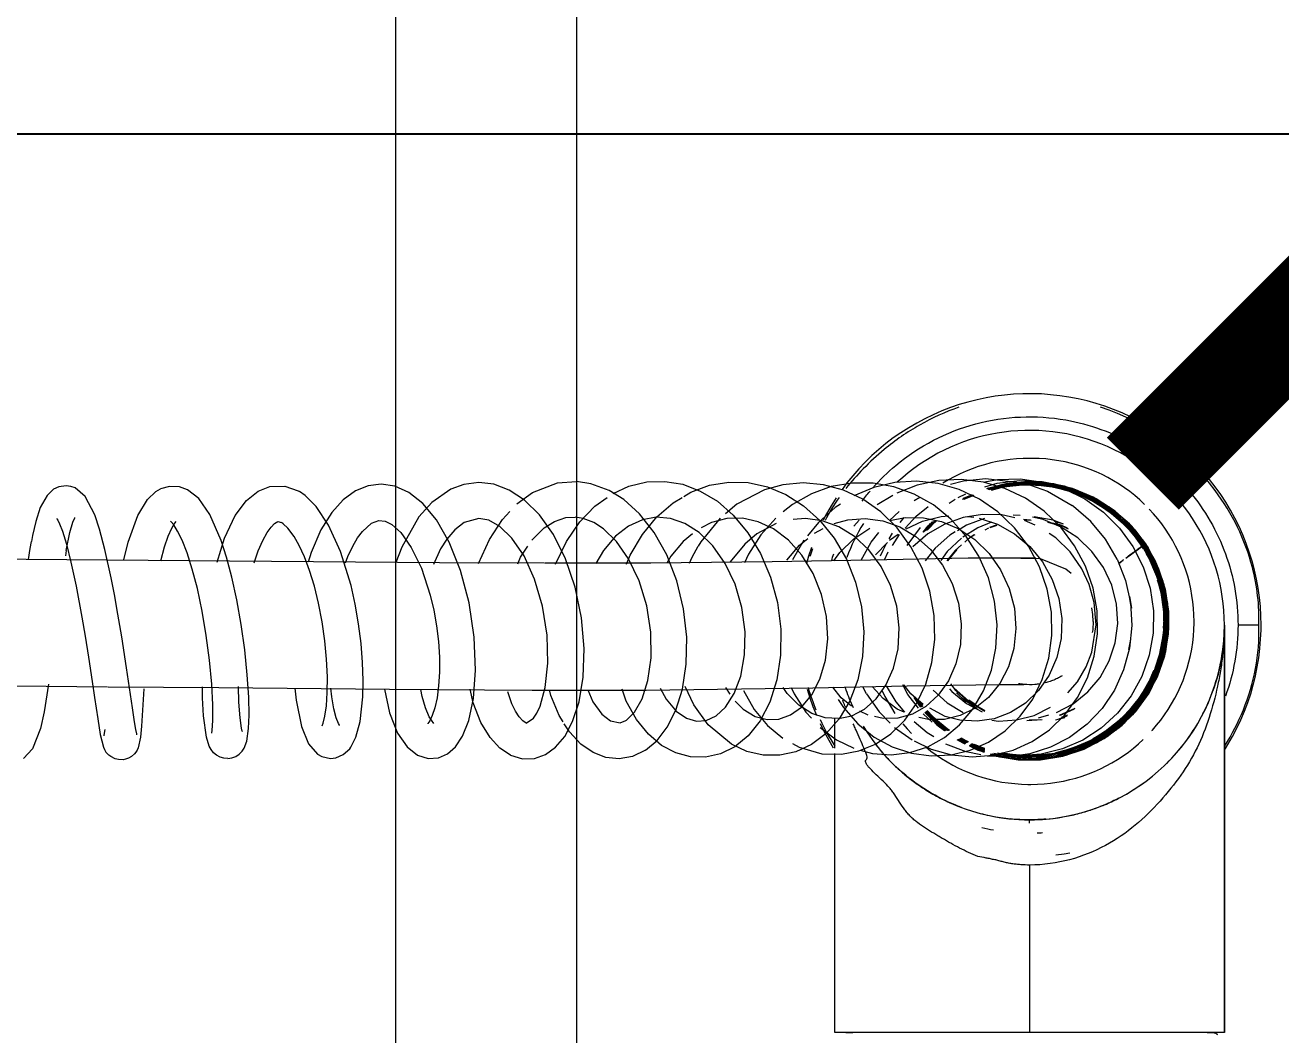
# Model space of a CAD drawing. Header units: centimetres. Extents: x 41 to 1078, y 280 to 1754.
# Drawn here: x 993.03 to 1006.89, y 917.42 to 928.57 of the extents above; entities that cross this region are included whole.
import ezdxf

# ---------------------------------------------------------------- set-up
doc = ezdxf.new("R2010")
doc.units = ezdxf.units.CM
doc.header["$LTSCALE"] = 5
doc.header["$PDMODE"] = 2
doc.header["$PDSIZE"] = 1
doc.layers.add('A_WYMIAROWANIE', color=8, linetype='Continuous', lineweight=0)
doc.layers.add('A_WYPOSAZENIE', color=3, linetype='Continuous', lineweight=5)
doc.styles.get("Standard").update_dxf_attribs({"font": 'ARIALN.TTF'})
doc.dimstyles.new('1_50', dxfattribs={"dimscale": 5, "dimtxt": 2, "dimasz": 1.5, "dimexe": 1.25, "dimexo": 0.625, "dimtad": 1, "dimdec": 1, "dimtxsty": 'Standard', "dimblk": 'ARCHTICK', "dimcen": 2.5, "dimadec": 1, "dimazin": 0, "dimtfac": 1, "dimtdec": 1, "dimtmove": 0, "dimatfit": 3, "dimfxl": 1, "dimarcsym": 0})

# ---------------------------------------------------------------- blocks, each defined once
blk = doc.blocks.new('X1$0$Sanitary_Taps_Mixers_E_C_A__Nita_Sink_Mixer_102518106EX - Sanitary_Taps_Mixers_E_C_A__Nita_Sink_Mixer_102518106EX-416758-Parter Kuchnia')
for p, q in [((0, 25.3), (0, 23)), ((0, 21.5), (45, 21.5)), ((45, 21.5), (0.24, 21.5)), ((-7.64, 13.04), (-5.39, 14.02)), ((-0.57, 14.82), (0.36, 14.74)), ((0.99, 14.74), (3.33, 14.31)), ((-3.14, 11.01), (-1.85, 11.26)), ((-2.93, 11.04), (-2.02, 11.16)), ((1.6, 11.13), (2.7, 10.92)), ((-5.71, 4.59), (-6.17, 4)), ((9.94, 3.31), (9.18, 5.02)), ((9.94, 3.42), (9.24, 4.95)), ((9.96, 4.2), (10.21, 3.47)), ((-11.38, 2.99), (-11.21, 3.67)), ((10.05, 4.11), (10.44, 3.12)), ((10.24, 3.88), (10.51, 2.87)), ((10.25, 0.99), (9.91, 2.14)), ((-18.41, 0.15), (-18.41, 0)), ((-11.6, 0.09), (-11.64, -0.67)), ((-11.54, 0.16), (-11.59, -0.45)), ((-11.03, 0.62), (-11.53, -0.56)), ((10.46, -0.06), (10.42, 1.25)), ((10.52, -0.29), (10.44, 1.37)), ((17.59, 0), (17.59, 0.15)), ((26.5, 0), (45, 0)), ((-12.11, -1.04), (-12.12, -1.83)), ((14.42, -1.14), (14.15, -2.97)), ((-11.04, -3.68), (-10.79, -4.44)), ((-11, -3.6), (-10.75, -4.4)), ((-10.7, -4.55), (-10.49, -4.94)), ((13.68, -4.94), (13.12, -6.36)), ((13.76, -4.94), (13.16, -6.42)), ((13.61, -5.09), (13.18, -6.08)), ((13.89, -4.94), (13.26, -6.56)), ((13.29, -6.63), (13.96, -4.96)), ((13.31, -6.63), (13.95, -5.23)), ((13.62, -4.94), (13.32, -5.9)), ((14, -5.01), (13.34, -6.63)), ((14.01, -5.02), (13.5, -6.41)), ((13.68, -6.05), (14.02, -5.03)), ((-14.39, -6.34), (-14.13, -6.97)), ((-14.39, -6.34), (-13.86, -7.44)), ((-14.39, -6.34), (-13.88, -7.3)), ((-14.39, -6.35), (-13.96, -7.32)), ((-14, -6.98), (-14.36, -6.12)), ((-13.89, -7.22), (-14.36, -6.14)), ((-13.89, -7.26), (-14.3, -6.54)), ((-12, -6.83), (-11.91, -6.17)), ((-9.44, -6.89), (-10.01, -6.1)), ((9.28, -5.77), (8.03, -7.5)), ((8.26, -6.7), (8.71, -6.05)), ((8.26, -6.7), (8.7, -6.11)), ((12.92, -6.76), (12.48, -7.51)), ((12.94, -6.82), (12.5, -7.55)), ((12.92, -6.77), (12.51, -7.58)), ((12.96, -6.91), (12.53, -7.62)), ((12.95, -6.83), (12.55, -7.66)), ((12.98, -6.89), (12.57, -7.7)), ((12.88, -6.74), (12.62, -7.33)), ((-14.07, -7.89), (-14.48, -7.02)), ((-13.47, -8.86), (-13.92, -8.2)), ((-8.34, -8.03), (-7.09, -9.05)), ((8.5, -7.01), (7.49, -8.08)), ((13.04, -7), (12.59, -7.75)), ((12.62, -7.82), (13.07, -7.08)), ((13.09, -7.11), (12.62, -7.88)), ((13.09, -7.12), (12.66, -7.88)), ((12.67, -7.95), (13.1, -7.14)), ((13.08, -7.09), (12.68, -7.98)), ((12.71, -7.92), (13.1, -7.13)), ((11.27, -9.38), (9.61, -11.19)), ((-10.55, -11.3), (-11.54, -10.25)), ((-10.52, -11.27), (-11.51, -10.33)), ((-10.98, -10.94), (-11.51, -10.33)), ((-10.43, -11.45), (-11.48, -10.42)), ((-10.41, -11.48), (-11.47, -10.46)), ((-10.86, -11.22), (-11.42, -10.6)), ((-10.32, -11.66), (-11.41, -10.63)), ((-10.33, -11.63), (-11.39, -10.7)), ((-11.39, -10.7), (-10.26, -11.77)), ((-11.38, -10.72), (-10.57, -11.55)), ((-11.2, -10.96), (-10.29, -11.72)), ((-10.49, -11.32), (-11.15, -10.77)), ((-10.4, -11.5), (-11.07, -10.94)), ((9.65, -11.56), (11.26, -9.94)), ((10.72, -10.74), (9.79, -11.73)), ((-13.74, -12.73), (-14.14, -12.13)), ((-10.94, -11.23), (-10.26, -11.77)), ((-8.79, -13.53), (-10.78, -12.04)), ((8.89, -12.16), (7.98, -12.75)), ((8.03, -12.75), (9.04, -12.06)), ((8.05, -12.75), (9.04, -12.03)), ((8.06, -12.75), (9.03, -11.99)), ((9.02, -11.83), (8.2, -12.44)), ((9.02, -11.85), (8.22, -12.42)), ((9.01, -11.75), (8.23, -12.41)), ((8.38, -12.5), (9.03, -11.95)), ((11.3, -14.9), (12.68, -12.97)), ((-14.3, -15.11), (-13.29, -16.82)), ((-11.55, -15.48), (-12.55, -14.4)), ((-11.88, -13.87), (-11.32, -14.32)), ((-10.14, -15.15), (-9.52, -15.52)), ((-9.36, -15.45), (-10.04, -14.5)), ((-8.8, -15.14), (-10, -14.35)), ((-7.75, -16.99), (-9.1, -15.7)), ((-7.21, -16.02), (-8.08, -15.62)), ((7.59, -18.01), (6.81, -18.39)), ((9.95, -17.8), (9.5, -18.72)), ((-11.6, -18.81), (-10.91, -19.41)), ((8.22, -21.11), (9.12, -20.55)), ((13.58, -21.5), (10.35, -21.5)), ((13.34, -21.5), (10.35, -21.5)), ((45, -21.5), (14.17, -21.5)), ((45, -21.5), (14.17, -21.5)), ((-10.15, -23.75), (-10.66, -22.77)), ((-9.39, -24.9), (-7.2, -26.18)), ((6.91, -33.55), (7.63, -33.1)), ((-8.23, -106.32), (-7.63, -106.42))]:
    blk.add_line(p, q)
at = {"flags": 128}
for points in [[(0, 25.55), (-1.02, 25.53), (-2.04, 25.47), (-3.06, 25.37), (-4.07, 25.22), (-5.08, 25.04), (-6.07, 24.82), (-7.06, 24.55), (-8.04, 24.25), (-9, 23.91), (-9.95, 23.53), (-10.88, 23.12), (-11.8, 22.66), (-12.7, 22.17), (-13.57, 21.65), (-14.43, 21.09), (-15.26, 20.49), (-16.07, 19.87), (-16.85, 19.21), (-17.6, 18.52), (-18.33, 17.8), (-19.03, 17.05), (-19.69, 16.28), (-20.33, 15.48), (-20.93, 14.65), (-21.5, 13.8), (-22.03, 12.93), (-22.53, 12.04), (-23, 11.13), (-23.42, 10.2), (-23.81, 9.26), (-24.16, 8.3), (-24.48, 7.33), (-24.75, 6.34), (-24.98, 5.35), (-25.18, 4.34), (-25.33, 3.33), (-25.44, 2.32), (-25.52, 1.3), (-25.55, 0.28), (-25.54, -0.75), (-25.49, -1.77), (-25.4, -2.78), (-25.27, -3.8), (-25.09, -4.81), (-24.88, -5.8), (-24.63, -6.8), (-24.34, -7.77), (-24.01, -8.74), (-23.64, -9.69), (-23.23, -10.63), (-22.79, -11.55), (-22.31, -12.46), (-21.79, -13.34), (-21.24, -14.2), (-20.66, -15.04), (-20.04, -15.85), (-19.39, -16.64), (-18.71, -17.4), (-18, -18.14), (-17.26, -18.84), (-16.49, -19.52), (-15.7, -20.16), (-14.98, -20.7)], [(13.8, 21.5), (13.17, 21.89), (12.29, 22.4), (11.38, 22.88), (10.46, 23.31), (9.51, 23.71), (8.56, 24.07), (7.59, 24.4), (6.61, 24.68), (5.62, 24.93), (4.61, 25.13), (3.61, 25.29), (2.59, 25.42), (1.57, 25.5), (0.55, 25.54), (0, 25.55)], [(45, 20.3), (45, 20.32), (45, 20.34), (45, 20.36), (45.01, 20.38), (45.01, 20.4), (45.01, 20.42), (45.02, 20.44), (45.03, 20.46), (45.03, 20.48), (45.04, 20.49), (45.05, 20.51), (45.06, 20.53), (45.07, 20.55), (45.08, 20.57), (45.09, 20.58), (45.1, 20.6), (45.11, 20.61), (45.12, 20.63), (45.14, 20.64), (45.15, 20.66), (45.17, 20.67), (45.18, 20.69), (45.2, 20.7), (45.21, 20.71), (45.23, 20.72), (45.25, 20.73), (45.26, 20.74)], [(45, 19.61), (45, 19.8), (45, 19.97), (45, 20.1), (45, 20.2), (45, 20.26), (45, 20.3), (45, 20.3)], [(45, 20.3), (45, 20.28), (45, 20.24), (45, 20.15), (45, 20.04), (45, 19.9), (45, 19.72), (45, 19.51), (45, 19.27), (45, 19), (45, 18.7), (45, 18.37), (45, 18.01), (45, 17.62), (45, 17.2), (45, 16.75), (45, 16.28), (45, 15.78), (45, 15.26), (45, 14.71), (45, 14.14), (45, 13.55), (45, 12.93), (45, 12.3), (45, 11.64), (45, 10.97), (45, 10.28), (45, 9.57), (45, 8.84), (45, 8.11), (45, 7.36), (45, 6.59), (45, 5.82), (45, 5.04), (45, 4.25), (45, 3.45), (45, 2.65), (45, 1.84), (45, 1.03), (45, 0.22), (45, -0.59), (45, -1.4), (45, -2.21), (45, -3.02), (45, -3.82), (45, -4.61), (45, -5.4), (45, -6.18), (45, -6.95), (45, -7.7), (45, -8.45), (45, -9.18), (45, -9.9), (45, -10.6), (45, -11.28), (45, -11.95), (45, -12.59), (45, -13.22), (45, -13.83), (45, -14.41), (45, -14.97), (45, -15.51), (45, -16.02), (45, -16.5), (45, -16.96), (45, -17.39), (45, -17.8), (45, -18.18), (45, -18.52), (45, -18.84), (45, -19.13), (45, -19.38), (45, -19.61), (45, -19.8), (45, -19.97), (45, -20.1), (45, -20.2), (45, -20.26), (45, -20.3), (45, -20.3)], [(-0.41, 18.15), (-1.13, 18.14), (-1.85, 18.09), (-2.57, 18.02), (-3.28, 17.92), (-3.99, 17.79), (-4.69, 17.63), (-5.39, 17.45), (-6.07, 17.24), (-6.75, 17), (-7.42, 16.73), (-8.08, 16.44), (-8.72, 16.12), (-9.36, 15.77), (-9.97, 15.4), (-10.58, 15.01), (-11.16, 14.59), (-11.73, 14.15), (-12.28, 13.68), (-12.81, 13.2)], [(11.66, 13.5), (11.6, 13.55), (11.06, 14.02), (10.49, 14.47), (9.91, 14.9), (9.31, 15.3), (8.7, 15.67), (8.07, 16.03), (7.43, 16.35), (6.78, 16.65), (6.11, 16.93), (5.43, 17.17), (4.75, 17.39), (4.05, 17.59), (3.35, 17.75), (2.65, 17.89), (1.94, 18), (1.22, 18.08), (0.5, 18.13), (-0.22, 18.15), (-0.41, 18.15)], [(14.25, -4.34), (14.47, -3.7), (14.87, -1.25), (14.87, 1.22), (14.48, 3.68), (13.69, 6.03), (12.54, 8.23), (11.04, 10.21), (9.25, 11.93), (7.2, 13.33), (4.95, 14.39), (2.57, 15.07), (0.1, 15.36), (-2.38, 15.25), (-4.81, 14.74), (-7.12, 13.85), (-9.27, 12.59), (-11.18, 11.01), (-12.81, 9.13), (-14.12, 7.02), (-15.07, 4.72), (-15.64, 2.31), (-15.82, -0.17), (-15.59, -2.64), (-15.04, -4.75)], [(11.27, 9.97), (9.53, 11.72), (7.51, 13.18), (5.29, 14.28), (2.92, 15.02), (0.47, 15.36), (-2.02, 15.31), (-4.45, 14.85), (-6.8, 14.01), (-8.96, 12.81), (-10.91, 11.27), (-12.58, 9.44), (-13.94, 7.36), (-14.95, 5.1), (-15.58, 2.69), (-15.81, 0.22), (-15.64, -2.26), (-15.08, -4.67)], [(-15.18, -4.21), (-15.67, -1.78), (-15.76, 0.7), (-15.45, 3.17), (-14.75, 5.55), (-13.67, 7.79), (-12.26, 9.82), (-10.52, 11.6), (-8.53, 13.07), (-6.32, 14.2), (-3.96, 14.97), (-1.51, 15.34), (0.98, 15.31), (3.42, 14.88), (5.77, 14.06), (7.94, 12.88), (9.91, 11.36), (11.59, 9.55)], [(14.23, -4.18), (14.6, -2.83), (14.85, -0.36), (14.7, 2.11), (14.16, 4.53), (13.23, 6.83), (11.94, 8.95), (10.33, 10.83), (8.43, 12.43), (6.3, 13.7), (3.99, 14.62), (1.57, 15.14), (-0.91, 15.27), (-3.37, 15), (-5.76, 14.33), (-8.01, 13.29), (-10.06, 11.89), (-11.86, 10.19), (-13.36, 8.21), (-14.52, 6.02), (-15.32, 3.67), (-15.72, 1.23), (-15.72, -1.26), (-15.32, -3.7), (-15.01, -4.63)], [(14.24, -4.28), (14.54, -3.33), (14.87, -0.87), (14.81, 1.62), (14.35, 4.05), (13.5, 6.39), (12.29, 8.55), (10.74, 10.5), (8.9, 12.16), (6.81, 13.51), (4.54, 14.5), (2.13, 15.12), (-0.34, 15.34), (-2.82, 15.15), (-5.23, 14.57), (-7.52, 13.61), (-9.17, 12.57)], [(-14.99, -4.52), (-15.5, -2.3), (-15.67, 0.17), (-15.43, 2.63), (-14.79, 5.01), (-13.78, 7.27), (-12.41, 9.33), (-10.73, 11.14), (-8.78, 12.65), (-6.61, 13.83), (-4.27, 14.64), (-1.84, 15.06), (0.63, 15.08), (3.07, 14.7), (5.42, 13.93), (7.61, 12.79), (9.59, 11.31), (11.3, 9.53), (12.71, 7.49), (13.76, 5.25), (14.43, 2.88), (14.72, 0.42), (14.6, -2.05), (14.19, -3.94)], [(-14.97, -4.47), (-15.42, -2.68), (-15.62, -0.23), (-15.42, 2.22), (-14.83, 4.61), (-13.85, 6.87), (-12.52, 8.94), (-10.87, 10.77), (-8.95, 12.3), (-6.8, 13.49), (-4.48, 14.33), (-2.06, 14.77), (0.39, 14.81), (2.83, 14.46), (5.17, 13.71), (7.36, 12.59), (9.34, 11.13), (11.05, 9.36), (12.45, 7.34), (13.51, 5.12), (14.19, 2.76), (14.47, 0.32), (14.35, -2.13), (14.15, -3.07)], [(-15.23, -3.46), (-15.59, -1.02), (-15.54, 1.44), (-15.09, 3.87), (-14.25, 6.19), (-13.05, 8.34), (-11.51, 10.27), (-9.68, 11.92), (-7.61, 13.25), (-5.35, 14.23), (-2.96, 14.83), (-0.5, 15.04), (1.96, 14.84), (4.35, 14.24), (6.62, 13.27), (8.69, 11.93), (10.52, 10.28), (12.07, 8.36), (13.27, 6.21), (14.11, 3.89), (14.56, 1.47), (14.62, -1), (14.27, -3.44)], [(-14.99, -4.1), (-15.41, -2.34), (-15.57, 0.12), (-15.33, 2.56), (-14.7, 4.94), (-13.69, 7.18), (-12.33, 9.23), (-10.66, 11.03), (-8.7, 12.53), (-6.54, 13.7), (-4.21, 14.5), (-1.79, 14.91), (0.67, 14.92), (3.1, 14.53), (5.43, 13.75), (7.61, 12.6), (9.57, 11.11), (11.26, 9.33), (12.64, 7.28), (13.67, 5.05), (14.32, 2.67), (14.58, 0.23), (14.43, -2.23), (14.13, -3.56)], [(14.22, -4.11), (14.65, -2.19), (14.79, 0.28), (14.54, 2.74), (13.89, 5.13), (12.86, 7.39), (11.48, 9.44), (9.79, 11.25), (7.82, 12.76), (5.64, 13.93), (3.3, 14.74), (0.86, 15.15), (-1.62, 15.17), (-4.07, 14.78), (-6.41, 14), (-8.61, 12.86), (-10.37, 11.56), (-12.66, 9.12), (-13.59, 7.74)], [(-8.38, 12.62), (-7.76, 13.03), (-5.52, 14.03)], [(-8.03, 12.94), (-5.84, 13.95), (-3.43, 14.62), (-0.98, 14.89), (1.48, 14.75), (3.89, 14.22), (6.17, 13.3), (8.28, 12.03), (10.15, 10.42), (11.74, 8.54), (13, 6.42), (13.9, 4.13), (14.41, 1.72), (14.52, -0.74), (14.24, -3.19)], [(-5.01, 14.17), (-3.14, 14.66), (-0.71, 14.89), (1.75, 14.72), (4.13, 14.16), (6.4, 13.21), (8.47, 11.92), (10.32, 10.29), (11.86, 8.39), (13.09, 6.26), (13.95, 3.97), (14.42, 1.55), (14.5, -0.89), (14.17, -3.34)], [(-5.01, 14.11), (-3.01, 14.62), (-2.12, 14.69)], [(-4.99, 14.09), (-3.89, 14.44), (-1.46, 14.79)], [(-4.65, 14.26), (-2.24, 14.75), (0.21, 14.83), (2.11, 14.58)], [(2.64, 14.51), (4.99, 13.79), (7.19, 12.71), (9.19, 11.28), (10.92, 9.54), (12.35, 7.54), (13.43, 5.34), (14.14, 2.99), (14.46, 0.56), (14.37, -1.89), (14.15, -2.98)], [(-13.33, 12.69), (-13.82, 12.16), (-14.29, 11.62), (-14.73, 11.05), (-15.16, 10.47), (-15.56, 9.88), (-15.94, 9.26), (-16.29, 8.63), (-16.61, 7.99), (-16.92, 7.34), (-17.19, 6.67), (-17.44, 6), (-17.66, 5.31), (-17.85, 4.62), (-18.01, 3.92), (-18.15, 3.21), (-18.26, 2.5), (-18.34, 1.78), (-18.39, 1.06), (-18.41, 0.34), (-18.41, 0.15)], [(-15.82, -4.94), (-16.08, -3.53), (-16.13, -1.03), (-15.78, 1.45), (-15.04, 3.85), (-13.93, 6.1), (-12.47, 8.14), (-10.71, 9.93), (-8.68, 11.41), (-6.44, 12.54), (-4.06, 13.31), (-1.59, 13.68), (0.9, 13.65), (3.34, 13.21), (5.67, 12.4), (7.82, 11.22), (9.74, 9.71), (11.39, 7.91), (12.71, 5.87), (13.67, 3.64), (14.26, 1.29), (14.44, -1.13), (14.23, -3.54)], [(-15.28, -4.94), (-15.68, -3.57), (-15.97, -1.1), (-15.87, 1.38), (-15.36, 3.81), (-14.47, 6.14), (-13.22, 8.28), (-11.65, 10.18), (-9.79, 11.8), (-8.77, 12.49)], [(-15.17, -3.62), (-15.53, -1.19), (-15.49, 1.27), (-15.06, 3.68), (-14.23, 5.99), (-13.04, 8.13), (-11.52, 10.06), (-9.7, 11.71), (-8.43, 12.53)], [(-14.97, -4.16), (-15.4, -2.11), (-15.52, 0.35), (-15.24, 2.78), (-14.56, 5.14), (-13.5, 7.35), (-12.1, 9.37), (-10.39, 11.12), (-8.52, 12.5)], [(-15.1, -3.71), (-15.49, -1.3), (-15.48, 1.17), (-15.07, 3.58), (-14.27, 5.91), (-13.11, 8.06), (-11.6, 10.01), (-9.81, 11.67), (-8.58, 12.49)], [(-15.45, 0.64), (-15.36, 2.01), (-14.81, 4.4), (-13.87, 6.68), (-12.58, 8.76), (-10.97, 10.61), (-9.07, 12.17), (-8.48, 12.52)], [(-7.86, 12.87), (-6.95, 13.4), (-6.2, 13.68)], [(5.02, 13.7), (5.71, 13.45), (7.85, 12.25), (9.76, 10.71), (11.4, 8.89), (12.72, 6.82), (13.68, 4.56), (14.09, 2.87)], [(5.07, 13.68), (6.51, 13.05), (8.57, 11.73), (10.39, 10.08), (11.91, 8.17), (12.55, 7.03)], [(17.59, 0.15), (17.57, 0.87), (17.53, 1.59), (17.46, 2.3), (17.36, 3.02), (17.23, 3.73), (17.07, 4.43), (16.89, 5.12), (16.67, 5.81), (16.43, 6.49), (16.17, 7.16), (15.87, 7.82), (15.55, 8.46), (15.21, 9.09), (14.84, 9.71), (14.44, 10.31), (14.03, 10.9), (13.58, 11.47), (13.12, 12.02), (12.63, 12.55)], [(-9.62, 12.29), (-11.49, 10.65), (-13.06, 8.74), (-14.31, 6.59), (-15.19, 4.27), (-15.69, 1.83), (-15.79, -0.64), (-15.49, -3.11), (-15.03, -4.69)], [(-7.28, 9.66), (-4.93, 10.59), (-2.46, 11.14), (0.05, 11.28), (2.55, 11.03), (4.94, 10.38), (7.18, 9.36), (9.2, 8), (10.96, 6.34), (12.41, 4.42), (13.5, 2.3), (14.22, 0.04), (14.55, -2.31), (14.48, -4.67)], [(9.66, 2.97), (8.7, 4.8), (7.39, 6.43), (5.8, 7.77), (3.96, 8.79), (1.95, 9.45), (-0.17, 9.72), (-2.32, 9.59), (-4.4, 9.06), (-6.37, 8.14), (-8.13, 6.88), (-9.64, 5.31), (-10.82, 3.49), (-11.65, 1.49), (-11.9, 0.31)], [(11.34, 9.89), (12.72, 7.94), (13.83, 5.69), (14.56, 3.31), (14.89, 0.84), (14.82, -1.63), (14.35, -4.07)], [(-7.28, 9.66), (-9.47, 8.37), (-11.42, 6.75), (-13.08, 4.84), (-13.19, 4.7)], [(11.66, 9.45), (12.97, 7.48), (13.99, 5.23), (14.64, 2.83), (14.89, 0.36), (14.74, -2.11), (14.25, -4.28)], [(12.78, -12.75), (13.69, -10.86), (14.32, -8.63), (14.55, -6.34), (14.38, -4.05), (13.81, -1.83), (12.86, 0.27), (11.55, 2.19), (9.91, 3.88), (7.98, 5.3), (5.81, 6.39), (3.45, 7.13), (0.97, 7.48), (-1.56, 7.44), (-4.07, 7), (-6.5, 6.17), (-8.76, 4.97), (-10.8, 3.43), (-12.56, 1.6), (-14, -0.47), (-15.07, -2.72), (-15.77, -5.1), (-16.06, -7.55), (-15.95, -10), (-15.44, -12.4), (-14.57, -14.64)], [(-15, -4.56), (-15.27, -3.78), (-15.67, -1.33), (-15.68, 1.14), (-15.29, 3.59), (-14.53, 5.88), (-13.59, 7.74)], [(7.49, 4.21), (6.27, 5.28), (4.6, 6.26), (3.01, 6.87), (-0.04, 7.34), (-2.51, 7.14), (-4.49, 6.58), (-6.2, 5.78), (-8.09, 4.46), (-9.62, 2.88), (-10.11, 2.15)], [(-0.41, 7.02), (-1.16, 6.98), (-1.9, 6.86)], [(13.11, 6.02), (13.93, 3.72), (14.09, 2.87)], [(-15.54, -8.72), (-15.92, -7.3), (-16.18, -4.82), (-15.67, -0.54), (-14.78, 1.96), (-13.19, 4.7)], [(-10.69, 4.19), (-11.02, 3.47), (-11.38, 2.02)], [(-10.6, 4.28), (-10.89, 3.69), (-11.34, 2.02)], [(25.38, 2.91), (25.27, 3.8), (25.16, 4.44)], [(-11.13, 3.75), (-11.57, 2.61), (-11.96, 0.5)], [(-11.82, -5.56), (-11.14, -3.55), (-10.08, -1.66), (-8.67, 0.01), (-6.97, 1.41), (-5.02, 2.5), (-2.92, 3.21), (-0.71, 3.54), (1.48, 3.47), (3.59, 3), (5.53, 2.16), (7.22, 1), (8.62, -0.44), (9.66, -2.09), (10.34, -3.9), (10.62, -5.79), (10.5, -7.7), (10.08, -9.31), (9.18, -11)], [(-6.17, 4), (-7.31, 1.2), (-7.34, -0.95)], [(9.12, -20.55), (10.91, -18.97), (12.36, -17.16), (13.44, -15.16), (14.14, -13.04), (14.43, -10.86), (14.33, -8.67), (13.82, -6.55), (12.93, -4.53), (11.67, -2.68), (10.07, -1.04), (8.17, 0.34), (6.01, 1.4), (3.65, 2.12), (1.15, 2.46), (-1.42, 2.4), (-3.97, 1.94), (-6.42, 1.09), (-8.71, -0.12), (-10.75, -1.66), (-12.51, -3.49), (-13.92, -5.54), (-14.97, -7.77), (-15.63, -10.09), (-15.89, -12.49), (-15.74, -14.86), (-15.2, -17.2), (-14.27, -19.41)], [(10.5, -4.17), (10.6, -3.44), (10.48, -1.44), (9.97, 0.51), (9.07, 2.31)], [(14.22, 2.17), (14.38, 1.3), (14.42, -1.04)], [(14.26, 2.18), (14.45, -0.27), (14.23, -2.71)], [(-18.41, 0), (-18.4, -0.72), (-18.36, -1.44), (-18.28, -2.15), (-18.18, -2.87), (-18.05, -3.58), (-17.9, -4.28), (-17.71, -4.97), (-17.5, -5.66), (-17.26, -6.34), (-16.99, -7.01), (-16.7, -7.67), (-16.38, -8.31), (-16.03, -8.94), (-15.66, -9.56)], [(-14.91, -4.2), (-15.27, -2.88), (-15.52, -0.44), (-15.46, 0.38)], [(-7.38, 0.7), (-7.39, -6.78), (-7.18, -17.55), (-6.97, -28.42), (-6.82, -41.79), (-6.84, -53.51)], [(13.46, -11.47), (13.91, -10.9), (14.33, -10.32), (14.73, -9.73), (15.11, -9.11), (15.46, -8.48), (15.79, -7.84), (16.09, -7.19), (16.36, -6.52), (16.61, -5.85), (16.83, -5.16), (17.02, -4.47), (17.19, -3.77), (17.33, -3.06), (17.43, -2.35), (17.51, -1.63), (17.56, -0.91), (17.59, -0.19), (17.59, 0)], [(6.81, -101.69), (6.91, -89.49), (7.08, -70.63), (7.17, -54.89), (7.17, -42.31), (6.94, -23.91), (6.72, -13.52), (6.56, -3.39), (6.55, -1), (6.55, -0.62)], [(-14.99, -4.55), (-15.29, -3.67), (-15.57, -2.27)], [(-11.84, -1.63), (-12.16, -3.06), (-12.22, -5.21), (-11.88, -7.34), (-11.15, -9.37), (-10.06, -11.23), (-8.63, -12.88)], [(-11.53, -15.42), (-11.86, -13.75), (-11.84, -11.72), (-11.42, -9.71), (-10.61, -7.8), (-9.43, -6.03), (-7.91, -4.48), (-6.09, -3.2), (-4.05, -2.25), (-1.86, -1.68), (0.38, -1.51), (2.57, -1.73), (4.62, -2.34), (6.45, -3.3), (7.98, -4.54), (9.17, -6.01), (9.99, -7.65), (10.41, -9.39), (10.43, -11.17), (10.21, -12.23)], [(13.81, -18.69), (14.18, -17.34), (14.33, -15.28), (14.08, -13.22), (13.43, -11.25), (12.4, -9.4), (11.02, -7.72), (9.29, -6.26), (7.27, -5.08), (4.99, -4.21), (2.54, -3.71), (-0.04, -3.59), (-2.65, -3.87), (-5.2, -4.55), (-7.6, -5.6), (-9.79, -7), (-11.69, -8.69), (-13.26, -10.62), (-14.46, -12.74), (-15.27, -14.97), (-15.68, -17.28), (-15.68, -19.6), (-15.29, -21.89), (-14.5, -24.08), (-13.33, -26.15), (-12.49, -27.19)], [(-11.76, -4.99), (-11.04, -6.95), (-10.42, -7.97)], [(-11.35, -4.22), (-10.74, -5.72), (-9.7, -7.36)], [(6.49, -8.74), (7.1, -8.26), (8.48, -6.67), (9.49, -4.94)], [(6.95, -8.31), (8.36, -6.74), (9.44, -4.93)], [(7.03, -8.84), (7.34, -8.58), (8.66, -6.95), (9.58, -5.23)], [(13.68, -4.94), (13.46, -5.68), (13.12, -6.36)], [(14.33, -5.37), (14, -7.01), (13.14, -9.23)], [(13.73, -4.94), (13.55, -5.55), (13.15, -6.41)], [(13.8, -4.94), (13.53, -5.8), (13.19, -6.47)], [(13.86, -4.94), (13.61, -5.89), (13.28, -6.63)], [(13.35, -6.63), (13.81, -5.7), (14.01, -5.02)], [(-9.96, -6.03), (-9.62, -6.62), (-9.17, -7.14)], [(-11.2, -21.57), (-11.62, -20.07), (-11.76, -18.13), (-11.5, -16.2), (-10.83, -14.32), (-9.78, -12.55), (-8.36, -10.95), (-6.61, -9.6), (-4.6, -8.55), (-2.4, -7.85), (-0.13, -7.54), (2.13, -7.64), (4.27, -8.13), (6.16, -8.96), (7.75, -10.09), (8.98, -11.44), (9.83, -12.94), (10.27, -14.54), (10.31, -16.17), (10.1, -17.1)], [(-10.29, -8.2), (-9.92, -8.81), (-8.49, -10.43), (-7.09, -11.52)], [(-9.59, -7.53), (-8.12, -9.08), (-7.12, -9.81)], [(-8.85, -7.52), (-8.24, -8.22), (-7.09, -9.13)], [(7.2, -10.66), (8.59, -9.11), (9.64, -7.35)], [(-10.64, -13.63), (-11.49, -11.81), (-12, -9.76), (-12.05, -8.91)], [(11.66, -8.87), (10.22, -10.61), (9.43, -11.3)], [(11.64, -8.84), (10.74, -10.05), (9.44, -11.31)], [(11.66, -8.87), (10.94, -9.87), (9.46, -11.34)], [(11.66, -8.95), (10.09, -10.8), (9.46, -11.34)], [(11.66, -9.03), (10.07, -10.87), (9.48, -11.36)], [(11.66, -8.98), (11.09, -9.8), (9.52, -11.41)], [(11.66, -9.04), (10.96, -9.99), (9.52, -11.41)], [(11.66, -9.19), (10.32, -10.78), (9.55, -11.44)], [(9.58, -11.48), (10.28, -10.9), (11.66, -9.29)], [(11.66, -9.31), (10.36, -10.83), (9.58, -11.48)], [(11.66, -9.34), (10.72, -10.51), (9.61, -11.51)], [(9.63, -11.54), (11.02, -10.23), (11.66, -9.38)], [(9.85, -11.36), (11.54, -9.55), (11.66, -9.37)], [(14.26, -20.76), (13.9, -18.85), (13.14, -17.01), (12.01, -15.31), (10.51, -13.78), (8.67, -12.48), (6.53, -11.46), (4.15, -10.78), (1.58, -10.45), (-1.07, -10.53), (-3.73, -11), (-6.27, -11.86), (-8.64, -13.09), (-10.73, -14.63), (-12.49, -16.42), (-13.89, -18.41), (-14.9, -20.54), (-15.5, -22.76), (-15.7, -25), (-15.49, -27.23), (-14.94, -29.25), (-13.34, -32.32), (-12.3, -33.57)], [(12.35, -10.56), (11.91, -11.31), (10.69, -12.75)], [(-10.71, -13.74), (-12.02, -12.52), (-13.08, -11.18)], [(8.78, -11.74), (7.6, -13.09), (6.59, -13.88)], [(9.19, -12.26), (7.66, -13.44), (6.61, -14)], [(9.61, -13.78), (8.48, -14.74), (6.72, -15.79)], [(9.63, -13.85), (9.28, -14.63), (8.12, -16.17), (6.77, -17.36)], [(10.91, -14), (11.46, -13.53), (11.99, -13.05)], [(10.33, -21.09), (10.01, -19.63), (9.29, -18.23), (8.15, -16.95), (6.63, -15.85), (4.76, -15.02), (2.62, -14.52), (0.31, -14.39), (-2.07, -14.67), (-4.36, -15.35), (-6.47, -16.4), (-8.3, -17.75), (-9.77, -19.32), (-10.84, -21.06), (-11.51, -22.89), (-11.76, -24.74), (-11.65, -26.1)], [(7.25, -16.29), (7.9, -15.97), (8.53, -15.62), (9.15, -15.25), (9.75, -14.86)], [(-8.9, -15.88), (-8.25, -16.2), (-7.6, -16.5)], [(7.59, -18.01), (9.59, -16.6), (10.82, -15.38)], [(-7.09, -21.6), (-8.02, -20.94), (-9.53, -19.4), (-10.69, -17.65)], [(-7.15, -18.59), (-9.15, -17.48), (-10.22, -16.64)], [(-14.19, -38.17), (-14.67, -37.37), (-15.43, -35.31), (-15.78, -33.19), (-15.73, -31.06), (-15.27, -28.94), (-14.42, -26.9), (-13.18, -24.95), (-11.56, -23.15), (-9.58, -21.56), (-7.28, -20.22), (-4.74, -19.21), (-2.02, -18.55), (0.75, -18.29), (3.48, -18.43), (6.05, -18.96), (8.36, -19.85), (10.35, -21.03), (11.97, -22.46), (13.18, -24.07), (13.99, -25.79), (14.38, -27.58), (14.37, -29.4), (13.95, -31.2), (13.16, -32.91), (11.01, -35.49), (8.79, -37.06), (6.79, -38.01)], [(11.32, -23.12), (12.66, -21.32), (13.61, -19.39)], [(8.94, -19.66), (8.02, -20.8), (6.87, -21.72)], [(13.08, -26.16), (13.48, -25.45), (14.2, -22.92), (14.26, -20.76)], [(45, -20.3), (45, -20.28), (45, -20.24), (45, -20.15), (45, -20.04), (45, -19.9), (45, -19.72), (45, -19.51)], [(-14.04, -21.35), (-13.17, -21.89), (-12.29, -22.4), (-11.58, -22.77)], [(-13.34, -20.88), (-12.97, -21.47), (-11.34, -23.31), (-9.87, -24.51)], [(10.33, -21.09), (10.25, -22.57), (9.77, -24.05), (8.86, -25.47), (7.55, -26.75), (6.88, -27.18)], [(10.88, -23.12), (11.8, -22.66), (12.7, -22.17), (13.54, -21.67)], [(8.39, -32.5), (9.29, -31.61), (10.08, -30.3), (10.44, -28.98), (10.39, -27.66), (9.93, -26.38), (9.05, -25.16), (7.72, -24.05), (5.97, -23.15), (3.89, -22.54), (1.53, -22.28), (-0.94, -22.42), (-3.39, -22.97), (-5.7, -23.89), (-7.72, -25.13), (-9.37, -26.62), (-10.61, -28.26), (-11.41, -29.97), (-11.79, -31.7), (-11.76, -33.42), (-11.33, -35.1), (-10.74, -36.24)], [(7.06, -24.55), (8.04, -24.25), (9, -23.91), (9.95, -23.53)], [(-7.16, -26.79), (-8.83, -25.39), (-9.55, -24.49)], [(-8.56, -24.07), (-7.59, -24.4), (-6.81, -24.62)], [(6.88, -26.32), (7.61, -26), (9.62, -24.69), (10.29, -24.07)], [(-14.53, -45.96), (-15.33, -44.23), (-15.8, -42.26), (-15.87, -40.27), (-15.54, -38.28), (-14.8, -36.34), (-13.67, -34.46), (-12.13, -32.7), (-10.2, -31.09), (-7.91, -29.71), (-5.3, -28.6), (-2.49, -27.84), (0.44, -27.46), (3.34, -27.48), (6.06, -27.9), (8.5, -28.68), (10.57, -29.75), (12.22, -31.06), (13.44, -32.53), (14.23, -34.12), (14.6, -35.77), (14.56, -37.42), (14.12, -39.04), (13.29, -40.61), (12.06, -42.07), (10.42, -43.4), (8.4, -44.52), (7.09, -44.98)], [(7.22, -31.59), (9.31, -30.39), (11.08, -28.92), (12.49, -27.23)], [(-11.81, -28.02), (-9.96, -29.67), (-7.83, -31.04), (-6.87, -31.46)], [(-11.22, -27.96), (-10.07, -30.12), (-8.95, -31.44), (-6.97, -33.03)], [(6.95, -40.77), (8.19, -40.12), (9.49, -39.02), (10.29, -37.87), (10.62, -36.76), (10.54, -35.69), (10.04, -34.61), (9.05, -33.55), (7.57, -32.61), (5.63, -31.87), (3.3, -31.45), (0.73, -31.4), (-1.93, -31.76), (-4.51, -32.51), (-6.81, -33.61), (-8.75, -34.96), (-10.23, -36.48), (-11.23, -38.06), (-11.78, -39.65), (-11.9, -41.21), (-11.62, -42.74), (-10.93, -44.25), (-9.8, -45.69), (-8.24, -47.02), (-6.8, -47.86)], [(-11.82, -34.14), (-9.19, -36.29), (-8.73, -36.58)], [(-10.09, -37.21), (-9.24, -38.24), (-7.6, -39.59), (-6.83, -40.02)], [(-6.85, -37.52), (-7.5, -37.25), (-8.73, -36.58)], [(13.81, -42.38), (12.76, -41.12), (11.29, -39.99), (9.39, -39.03), (7.06, -38.31), (4.33, -37.89), (1.32, -37.83), (-1.81, -38.18), (-4.9, -38.94), (-7.74, -40.04), (-10.23, -41.44), (-12.29, -43.06), (-13.86, -44.8), (-14.86, -46.4), (-15.61, -48.42), (-15.85, -50.02)], [(-6.74, -44.47), (-7.7, -44.09), (-10, -42.74), (-11.95, -41.14), (-13.51, -39.32), (-14.09, -38.35)], [(10.49, -44.49), (9.62, -43.6), (8.15, -42.77), (6.11, -42.12), (3.6, -41.78), (0.79, -41.81), (-2.11, -42.26), (-4.87, -43.09), (-7.3, -44.25), (-9.24, -45.6), (-10.64, -47.04), (-11.31, -48.09), (-11.78, -49.28), (-11.91, -50.16)], [(13.81, -42.38), (14.5, -43.82), (14.76, -45.3), (14.62, -46.76), (14.08, -48.17), (13.14, -49.52), (11.79, -50.78), (10.9, -51.35)], [(7.16, -48.77), (8.49, -48.19), (9.84, -47.21), (10.58, -46.27), (10.79, -45.19), (10.53, -44.55), (10.49, -44.49)], [(-6.73, -52.31), (-9.23, -51.12), (-11.39, -49.64), (-13.13, -47.97), (-14.09, -46.64)], [(14.36, -57.28), (14.76, -55.95), (14.72, -54.63), (14.3, -53.43), (13.5, -52.32), (12.3, -51.31), (10.65, -50.43), (8.46, -49.72), (5.74, -49.27), (2.59, -49.16), (-0.81, -49.46), (-4.19, -50.17), (-7.31, -51.23), (-10, -52.56), (-12.17, -54.09), (-13.79, -55.73), (-14.9, -57.42), (-15.54, -59.12), (-15.73, -60.8), (-15.52, -62.44), (-14.99, -63.86), (-13.52, -65.96), (-11.94, -67.39), (-8.61, -69.3), (-6.9, -69.95)], [(-13.38, -56.58), (-14.63, -54.86), (-15.69, -52.12), (-15.85, -50.02)], [(-9.39, -54.92), (-10.72, -53.58), (-11.44, -52.45), (-11.86, -51.18), (-11.91, -50.16)], [(10.69, -51.48), (9.99, -51.91), (7.76, -52.84), (7.16, -52.99)], [(10.82, -55.56), (10.29, -54.75), (9.71, -54.38), (8.95, -54.03), (6.88, -53.46), (4.19, -53.16), (1.11, -53.25), (-2.07, -53.75), (-5.07, -54.63), (-7.63, -55.8), (-9.59, -57.13), (-10.88, -58.45), (-11.57, -59.68), (-11.78, -60.79), (-11.32, -62.4), (-10.51, -63.43), (-9.48, -64.31), (-8.4, -65.01), (-6.7, -65.8)], [(-6.85, -53.58), (-6.87, -65.12), (-7.06, -88.32), (-7.29, -115.28), (-7.49, -138.44), (-7.63, -158.38), (-7.69, -174.54), (-7.67, -187.07), (-7.56, -204.84), (-7.46, -211.77), (-7.26, -216.63), (-7.16, -219.22), (-7.17, -219.39)], [(-6.77, -56.48), (-7.49, -56.17), (-8.71, -55.36)], [(10.82, -55.56), (10.58, -55.92), (10.14, -56.32), (9.52, -56.73), (8.71, -57.14), (7.36, -57.58)], [(-6.81, -60.81), (-9.46, -59.62), (-11.65, -58.18), (-12.55, -57.35)], [(14.36, -57.28), (13.6, -58.45), (12.42, -59.55), (10.77, -60.55), (8.57, -61.41), (7.09, -61.75)], [(7.06, -71.18), (9.69, -70.63), (11.92, -69.75), (13.46, -68.71), (14.36, -67.57), (14.74, -66.38), (14.67, -65.24), (14.23, -64.24), (13.44, -63.35), (12.26, -62.58), (10.53, -61.9), (8.1, -61.39), (4.98, -61.16), (1.34, -61.31), (-2.44, -61.87), (-6.03, -62.82), (-9.14, -64.05), (-11.61, -65.47), (-13.42, -66.97), (-14.63, -68.5), (-15.33, -70.04), (-15.56, -71.55), (-15.38, -73.01), (-14.81, -74.41), (-13.84, -75.75), (-12.44, -77.02), (-10.52, -78.21), (-8.02, -79.3), (-6.96, -79.61)], [(-6.87, -75.5), (-7.58, -75.23), (-8.7, -74.7), (-9.62, -74.16), (-10.34, -73.62), (-11.25, -72.64), (-11.56, -71.84), (-11.49, -71.13), (-11.11, -70.39), (-10.21, -69.4), (-8.57, -68.24), (-6.27, -67.11), (-3.32, -66.14), (-1.66, -65.75), (0.07, -65.45), (1.83, -65.24), (3.56, -65.13), (5.21, -65.13), (6.72, -65.22), (8.04, -65.4), (9.15, -65.64), (10, -65.92), (10.58, -66.2), (10.87, -66.4), (10.89, -66.42)], [(10.86, -65.75), (10.13, -66.26), (9.14, -66.67), (7.87, -67.04), (7.1, -67.19)], [(13.47, -74.9), (12.38, -74.35), (10.64, -73.89), (7.91, -73.59), (6.13, -73.55), (4.15, -73.61), (2.03, -73.78), (-0.14, -74.05), (-2.3, -74.43), (-4.36, -74.88), (-8.12, -76.04), (-11.04, -77.36), (-13.1, -78.73), (-14.29, -79.94), (-14.73, -80.59)], [(6.96, -81.09), (8.31, -80.95), (11.2, -80.37), (13.13, -79.58), (14.25, -78.59), (14.52, -78.11), (14.73, -77.17), (14.66, -76.57), (14.31, -75.74), (13.65, -75.03), (13.47, -74.9)], [(11.1, -76.16), (11.07, -76.18), (10.86, -76.29), (10.25, -76.53), (9.24, -76.79), (7.93, -77.02), (6.98, -77.12)], [(11.11, -78.08), (10.85, -77.98), (10.05, -77.78), (8.92, -77.61), (7.46, -77.51), (5.73, -77.49), (3.78, -77.58), (1.73, -77.77), (-0.37, -78.07), (-2.4, -78.47), (-4.31, -78.94), (-6.03, -79.47), (-7.52, -80.03), (-8.77, -80.61), (-9.77, -81.17), (-10.71, -81.87), (-11.19, -82.38), (-11.32, -82.57)], [(-6.94, -89.68), (-9.61, -88.87), (-12.1, -87.69), (-13.77, -86.43), (-14.8, -85.13), (-15.3, -83.85), (-15.34, -82.21), (-14.82, -80.74), (-14.73, -80.59)], [(-6.88, -85.59), (-8.21, -85.13), (-9.35, -84.64), (-10.21, -84.16), (-10.82, -83.72), (-11.2, -83.34), (-11.42, -82.97), (-11.32, -82.57)], [(14.74, -88.47), (14.67, -88.03), (14.51, -87.6), (14.26, -87.22), (13.94, -86.9), (13.59, -86.67), (12.83, -86.38), (11.41, -86.19), (9.96, -86.14), (7.96, -86.18), (5.5, -86.34), (2.75, -86.62), (-0.07, -87.02), (-2.79, -87.5), (-5.29, -88.05), (-7.48, -88.64), (-9.34, -89.24), (-12.22, -90.49), (-13.96, -91.7), (-14.93, -92.92), (-15.26, -93.82), (-15.31, -94.92), (-15.03, -95.91)], [(11.77, -86.88), (11.73, -86.9), (11.39, -86.98), (10.25, -87.14), (8.51, -87.27), (6.78, -87.31)], [(14.74, -88.47), (14.71, -88.91), (14.58, -89.34), (14.37, -89.74), (14.09, -90.07), (13.75, -90.33), (13.37, -90.54), (12.37, -90.85), (10.01, -91.17), (8.03, -91.28), (6.81, -91.29)], [(11.94, -90.26), (11.91, -90.25), (11.65, -90.21), (10.54, -90.14), (8.81, -90.14), (6.53, -90.26), (3.89, -90.5), (1.14, -90.87), (-1.55, -91.33), (-4.03, -91.85), (-6.17, -92.41), (-7.96, -92.98), (-9.36, -93.52), (-10.38, -94.03), (-11.06, -94.45), (-11.4, -94.75), (-11.46, -94.83)], [(-11.45, -94.22), (-11.27, -94.37), (-10.67, -94.72), (-9.79, -95.1), (-8.6, -95.51), (-7.05, -95.92)], [(-7.19, -99.97), (-9.14, -99.49), (-12.11, -98.43), (-13.88, -97.35), (-14.74, -96.42), (-15.03, -95.91)], [(7.03, -97.74), (9.4, -97.9), (11.17, -98.02), (12.36, -98.13), (13.57, -98.38), (13.82, -98.5), (14.04, -98.63), (14.22, -98.78), (14.53, -99.13), (14.71, -99.46), (14.82, -99.77), (14.87, -100.05), (14.85, -100.55), (14.77, -100.91), (14.52, -101.41), (14.36, -101.63), (14.15, -101.83)], [(12.11, -98.52), (12.01, -98.54), (11.53, -98.64), (10.67, -98.79), (9.15, -99.02), (7.65, -99.24), (4.73, -99.67), (1.31, -100.2), (-1.22, -100.62), (-3.37, -101.01), (-5.22, -101.37), (-8.36, -102.06), (-10.59, -102.65), (-12.17, -103.18), (-14.2, -104.22), (-15.14, -105.33), (-15.31, -105.82), (-15.38, -106.32), (-15.26, -107.14), (-14.99, -107.72), (-14.32, -108.44), (-13, -109.18), (-11.45, -109.67), (-9.88, -110.03), (-9.21, -110.15)], [(-11.75, -107.37), (-11.73, -107.35), (-11.57, -107.25), (-11.19, -107.06), (-10.36, -106.74), (-8.95, -106.31), (-6.96, -105.8), (-4.3, -105.22), (-0.88, -104.59), (1.21, -104.23), (3.56, -103.86), (6.23, -103.45), (8.01, -103.19), (10.36, -102.85), (12.08, -102.57), (13.49, -102.22), (13.75, -102.1), (14.02, -101.94), (14.15, -101.83)], [(5.46, -224.54), (6.13, -223.29), (6.71, -221.13), (6.7, -215.8), (6.47, -208.71), (6.39, -199.87), (6.3, -178.92), (6.34, -160.31), (6.49, -138.69), (6.72, -111.93), (6.81, -101.78)], [(12.23, -102.13), (12.16, -102.12), (11.53, -102.04)], [(-8.23, -106.32), (-10.22, -105.92), (-11.35, -105.59), (-11.85, -105.38), (-11.87, -105.37)], [(6.52, -108.27), (9.57, -108.76), (11.42, -109.17), (13.68, -110.04), (14.72, -111.04)], [(-7.25, -110.47), (-8.47, -110.29), (-9.21, -110.15)]]:
    blk.add_lwpolyline(points, dxfattribs=at)
for radius, start, end in [(21.5, 90, 222.7795), (21.5, 301.2289, 90), (25.3, 126, 162), (21.5, 238.5821, 249.6564), (21.5, 289.4709, 295.0138)]:
    blk.add_arc((0, 0), radius, start, end)
for points, knots in [([(0, 25.3), (-2.17, 25.37), (-7.51, 24.74), (-12.33, 22.36), (-14.87, 20.47)], [0, 0, 0, 0, 0.4, 1, 1, 1, 1]), ([(13.32, 21.54), (12.06, 22.34), (7.92, 24.5), (3.26, 25.41), (0, 25.3)], [0.1190353, 0.1190353, 0.1190353, 0.1190353, 0.4, 1, 1, 1, 1]), ([(-15.14, -17.31), (-16.03, -16.53), (-19.21, -13.29), (-22.93, -6.14), (-23.35, 3.45), (-20.32, 11.74), (-15.08, 17.99), (-8.01, 22.06), (-2.67, 23), (0, 23)], [-0.7712599, -0.7712599, -0.7712599, -0.7712599, -0.7222222, -0.5833333, -0.4444444, -0.3333333, -0.2222222, -0.1111111, 0, 0, 0, 0]), ([(0, 21.5), (1.1, 21.5), (2.78, 21.4), (5.05, 21.08), (7.32, 20.64), (10.24, 19.87), (13.6, 18.56), (16.6, 16.77), (19.46, 14.46), (22.17, 11.75), (24.45, 8.48), (26.07, 4.49), (26.5, 1.53), (26.5, 0)], [0, 0, 0, 0, 0.1, 0.15, 0.2, 0.3, 0.4, 0.5, 0.6, 0.7, 0.8, 0.9, 1, 1, 1, 1]), ([(45, 21.5), (45, 21.5), (45, 21.13), (45, 19.53), (45, 16.09), (45, 10.93), (45, 4.82), (45, 1.61), (45, 0)], [-1, -1, -1, -1, -0.857143, -0.714286, -0.571429, -0.285714, -0.142857, 0, 0, 0, 0]), ([(-7.54, 10.86), (-7.68, 11.05), (-7.89, 11.33), (-8.14, 11.67), (-8.37, 11.98), (-8.61, 12.29), (-8.77, 12.5), (-8.78, 12.51), (-8.64, 12.32), (-8.38, 11.96), (-8.15, 11.64), (-8.02, 11.46)], [-0.8888889, -0.8888889, -0.8888889, -0.8888889, -0.7777778, -0.7222222, -0.6666667, -0.5555556, -0.4444444, -0.3333333, -0.2222222, -0.1111111, 0, 0, 0, 0]), ([(-8.77, 12.49), (-8.77, 12.5), (-8.71, 12.43), (-8.54, 12.2), (-8.34, 11.94), (-8.11, 11.63), (-7.78, 11.19), (-7.5, 10.81), (-7.36, 10.62)], [-1, -1, -1, -1, -0.8888889, -0.7777778, -0.7222222, -0.6666667, -0.5555556, -0.4444444, -0.4444444, -0.4444444, -0.4444444]), ([(-7.44, 10.67), (-7.55, 10.83), (-7.82, 11.19), (-8.13, 11.61), (-8.35, 11.92), (-8.64, 12.32), (-8.77, 12.49), (-8.77, 12.49)], [-0.540907, -0.540907, -0.540907, -0.540907, -0.4444444, -0.3333333, -0.2777778, -0.2222222, 0, 0, 0, 0]), ([(18.61, 10.77), (18.52, 10.92), (18.16, 11.52), (17.77, 12.12), (17.44, 12.57)], [0.33509266, 0.33509266, 0.33509266, 0.33509266, 0.35, 0.4, 0.4, 0.4, 0.4]), ([(-8.02, 11.46), (-7.89, 11.29), (-7.69, 11.02), (-7.49, 10.75), (-7.43, 10.67)], [-1, -1, -1, -1, -0.8888889, -0.8396635, -0.8396635, -0.8396635, -0.8396635]), ([(19.12, 9.83), (19.24, 9.6), (19.45, 9.16), (19.66, 8.71), (19.74, 8.51)], [-0.2426512, -0.2426512, -0.2426512, -0.2426512, -0.22222222, -0.2053657, -0.2053657, -0.2053657, -0.2053657]), ([(20.36, 6.9), (20.2, 7.37), (19.83, 8.35), (19.4, 9.28), (19.15, 9.77)], [0.20558674, 0.20558674, 0.20558674, 0.20558674, 0.25, 0.3, 0.3, 0.3, 0.3]), ([(21.5, 0), (21.5, 1.16), (21.36, 2.89), (20.91, 5.11), (20.6, 6.19), (20.42, 6.72)], [0, 0, 0, 0, 0.1, 0.15, 0.2, 0.2, 0.2, 0.2]), ([(5.62, 3.58), (5.67, 3.5), (5.81, 3.24), (6.02, 2.81), (6.19, 2.36), (6.31, 1.99), (6.36, 1.8), (6.38, 1.71)], [0.625, 0.625, 0.625, 0.625, 0.65, 0.7, 0.75, 0.775, 0.8, 0.8, 0.8, 0.8]), ([(6.5, 1.14), (6.53, 0.95), (6.6, 0.37), (6.59, -0.22), (6.56, -0.61)], [0.85, 0.85, 0.85, 0.85, 0.9, 1, 1, 1, 1]), ([(20.79, -5.46), (20.88, -5.13), (21.29, -3.41), (21.5, -1.55), (21.5, 0)], [0.8751153, 0.8751153, 0.8751153, 0.8751153, 0.9, 1, 1, 1, 1]), ([(26.5, 0), (26.5, -0.33), (26.48, -0.82), (26.43, -1.39), (26.39, -1.72), (26.35, -1.96), (26.31, -2.2), (26.25, -2.52), (26.15, -2.91), (26.05, -3.3), (25.97, -3.62), (25.91, -3.85), (25.87, -4.09), (25.8, -4.4), (25.69, -4.95), (25.61, -5.42), (25.55, -5.73)], [0, 0, 0, 0, 0.166667, 0.25, 0.291667, 0.333333, 0.375, 0.416667, 0.5, 0.583333, 0.625, 0.666667, 0.708333, 0.75, 0.833333, 1, 1, 1, 1]), ([(6.56, -0.61), (6.55, -0.67), (6.54, -0.79), (6.52, -0.95), (6.5, -1.09), (6.49, -1.16), (6.48, -1.21)], [0, 0, 0, 0, 0.05, 0.1, 0.125, 0.1625, 0.1625, 0.1625, 0.1625]), ([(25.55, -5.73), (25.27, -6.41), (24.8, -7.41), (24.19, -8.54), (23.83, -9.18), (23.55, -9.64), (23.27, -10.11), (22.9, -10.74), (22.43, -11.51), (21.93, -12.23), (21.49, -12.77), (21.15, -13.14), (20.78, -13.48), (20.26, -13.89), (19.57, -14.35), (18.87, -14.79), (18.34, -15.17), (17.83, -15.56), (17.22, -16.17), (16.51, -16.95), (15.98, -17.5), (15.65, -17.79), (15.48, -17.92), (15.32, -18.02), (15.12, -18.12), (14.96, -18.11), (14.84, -18.01), (14.71, -17.9), (14.47, -17.92), (14.2, -18.02), (13.92, -18.14), (13.43, -18.35), (12.63, -18.71), (11.77, -19.09), (11.2, -19.33), (10.97, -19.43), (10.89, -19.46)], [0, 0, 0, 0, 0.0555556, 0.0833333, 0.0972222, 0.1111111, 0.125, 0.1388889, 0.1666667, 0.1944444, 0.2083333, 0.2222222, 0.2361111, 0.25, 0.2777778, 0.3055556, 0.3194444, 0.3333333, 0.3611111, 0.3888889, 0.4166667, 0.4305556, 0.4375, 0.4444444, 0.4583333, 0.4791667, 0.5, 0.5277778, 0.5486111, 0.5590278, 0.5694444, 0.5833333, 0.6111111, 0.6388889, 0.6527778, 0.6597222, 0.6597222, 0.6597222, 0.6597222]), ([(-24.06, -7.82), (-23.53, -9.31), (-22.2, -12.2), (-19.81, -15.7), (-17.34, -18.33), (-15.84, -19.68), (-15.09, -20.29)], [-1, -1, -1, -1, -0.7, -0.4, -0.2, -0.0179563, -0.0179563, -0.0179563, -0.0179563]), ([(13.11, -17.04), (13.31, -16.89), (13.91, -16.41), (14.69, -15.72), (15.46, -14.95), (16.03, -14.34), (16.58, -13.7), (17.28, -12.82), (18.11, -11.64), (18.86, -10.35), (19.42, -9.23), (19.8, -8.4), (20.03, -7.83), (20.12, -7.57)], [0.4761182, 0.4761182, 0.4761182, 0.4761182, 0.5, 0.55, 0.575, 0.6, 0.625, 0.65, 0.7, 0.75, 0.775, 0.8, 0.8212333, 0.8212333, 0.8212333, 0.8212333]), ([(20.11, -7.61), (20.03, -7.82), (18.98, -10.45), (17.41, -12.87), (15.62, -14.77)], [-0.7697827, -0.7697827, -0.7697827, -0.7697827, -0.75, -0.5177336, -0.5177336, -0.5177336, -0.5177336]), ([(9.07, -20.31), (8.87, -20.4), (8.62, -20.51), (8.36, -20.6), (8.31, -20.62)], [0.72614778, 0.72614778, 0.72614778, 0.72614778, 0.75, 0.75565433, 0.75565433, 0.75565433, 0.75565433])]:
    blk.add_open_spline(points, degree=3, knots=knots)
for points in [[(0, 23), (2.67, 23), (5.34, 22.53), (7.85, 21.61)], [(12.71, 17.34), (11.8, 18.01), (9.85, 19.22), (6.67, 20.53), (3.37, 21.32), (1.12, 21.5), (0, 21.5)], [(4.26, 21.07), (4.9, 20.95), (5.53, 20.79), (6.16, 20.6)], [(15.28, 15.13), (14.53, 15.88), (13.73, 16.58), (12.88, 17.21)], [(-7.21, 10.37), (-7.14, 10.28), (-7.02, 10.11), (-6.9, 9.95), (-6.84, 9.88)], [(-6.79, 9.84), (-6.89, 9.98), (-7.01, 10.14), (-7.14, 10.32)], [(11.26, 9.96), (11.28, 9.98), (11.26, 9.98), (11.22, 9.95)], [(-0.41, 7.02), (0, 7.02), (0.42, 6.99), (0.83, 6.91)], [(19.99, 7.9), (20.01, 7.85), (20.03, 7.8), (20.05, 7.75)], [(21.43, 1.79), (21.48, 1.2), (21.5, 0.6), (21.5, 0)], [(22.95, 1.44), (22.97, 1.24), (22.98, 1.03), (22.98, 0.83)], [(21.5, 0), (21.51, -0.72), (21.47, -1.43), (21.41, -2.14)], [(21.89, 0), (21.65, 0), (21.5, 0), (21.5, 0)], [(45, 0), (45, -1.61), (45, -4.83), (45, -9.41), (45, -13.52), (45, -16.95), (45, -19.54), (45, -21.14), (45, -21.5), (45, -21.5)], [(22.65, -3.99), (22.58, -4.41), (22.49, -4.84), (22.39, -5.26)], [(-13.67, -18.49), (-14.05, -18.21), (-14.42, -17.92), (-14.78, -17.61)], [(11.41, -18.22), (11.5, -18.17), (11.59, -18.11), (11.68, -18.05)], [(6.86, -20.38), (7.07, -20.3), (7.29, -20.23), (7.5, -20.15)], [(-14.09, -21.03), (-13.26, -21.6), (-12.41, -22.12), (-11.53, -22.58)], [(-7.1, -21.87), (-7.36, -21.79), (-7.61, -21.7), (-7.86, -21.61)], [(10.44, -23.12), (11.45, -22.65), (12.43, -22.11), (13.36, -21.51)], [(-8.41, -23.96), (-8.13, -24.06), (-7.84, -24.15), (-7.56, -24.24)], [(6.9, -24.44), (7.74, -24.2), (8.56, -23.92), (9.37, -23.59)]]:
    blk.add_open_spline(points, degree=3)
blk = doc.blocks.new('A$C2cecc341')
for p, q in [((-314.66, 106.53), (239.34, 106.53)), ((-302.66, 86.53), (227.34, 86.53))]:
    blk.add_line(p, q)
blk = doc.blocks.new('_ArchTick')
at = {"color": 0, "linetype": 'ByBlock', "const_width": 0.15}
blk.add_lwpolyline([(-0.5, -0.5), (0.5, 0.5)], dxfattribs=at)
blk = doc.blocks.new('*D88')
at = {"layer": 'A_WYMIAROWANIE', "color": 0, "lineweight": -2, "transparency": 16777216}
for p, q in [((954.112, 1028.823), (954.112, 921.121)), ((1009.112, 969.823), (1009.112, 921.121)), ((954.112, 927.371), (1009.112, 927.371))]:
    blk.add_line(p, q, dxfattribs=at)
at = {"layer": 'DEFPOINTS', "color": 0, "transparency": 16777216}
for p in [(954.112, 1031.948), (1009.112, 972.948), (1009.112, 927.371)]:
    blk.add_point(p, dxfattribs=at)
at = {"layer": 'A_WYMIAROWANIE', "color": 0, "lineweight": -2, "transparency": 16777216, "xscale": 7.5, "yscale": 7.5, "zscale": 7.5, "rotation": 180}
blk.add_blockref('_ArchTick', (954.112, 927.371), dxfattribs=at)
at = {"layer": 'A_WYMIAROWANIE', "color": 0, "lineweight": -2, "transparency": 16777216, "xscale": 7.5, "yscale": 7.5, "zscale": 7.5}
blk.add_blockref('_ArchTick', (1009.112, 927.371), dxfattribs=at)
at = {"layer": 'A_WYMIAROWANIE', "color": 0, "transparency": 16777216, "insert": (981.612, 935.581), "char_height": 10, "attachment_point": 5}
blk.add_mtext('55', dxfattribs=at)

msp = doc.modelspace()

# ---------------------------------------------------------------- block references
at = {"layer": 'A_WYPOSAZENIE', "xscale": 0.1, "yscale": 0.1, "zscale": 0.1, "rotation": 270}
for name, p in [('A$C2cecc341', (988.459, 918.181)), ('X1$0$Sanitary_Taps_Mixers_E_C_A__Nita_Sink_Mixer_102518106EX - Sanitary_Taps_Mixers_E_C_A__Nita_Sink_Mixer_102518106EX-416758-Parter Kuchnia', (1004.112, 921.948))]:
    msp.add_blockref(name, p, dxfattribs=at)

# ---------------------------------------------------------------- dimensions: what is measured, and where the dimension line sits
at = {"layer": 'A_WYMIAROWANIE'}
dim = msp.add_linear_dim(base=(1009.112, 927.371), p1=(954.112, 1031.948), p2=(1009.112, 972.948), dimstyle='1_50', override={"dimtmove": 1}, dxfattribs=at)
dim.commit()
dim.dimension.update_dxf_attribs({"geometry": '*D88', "text_midpoint": (981.612, 935.581)})

doc.saveas('drawing.dxf')
